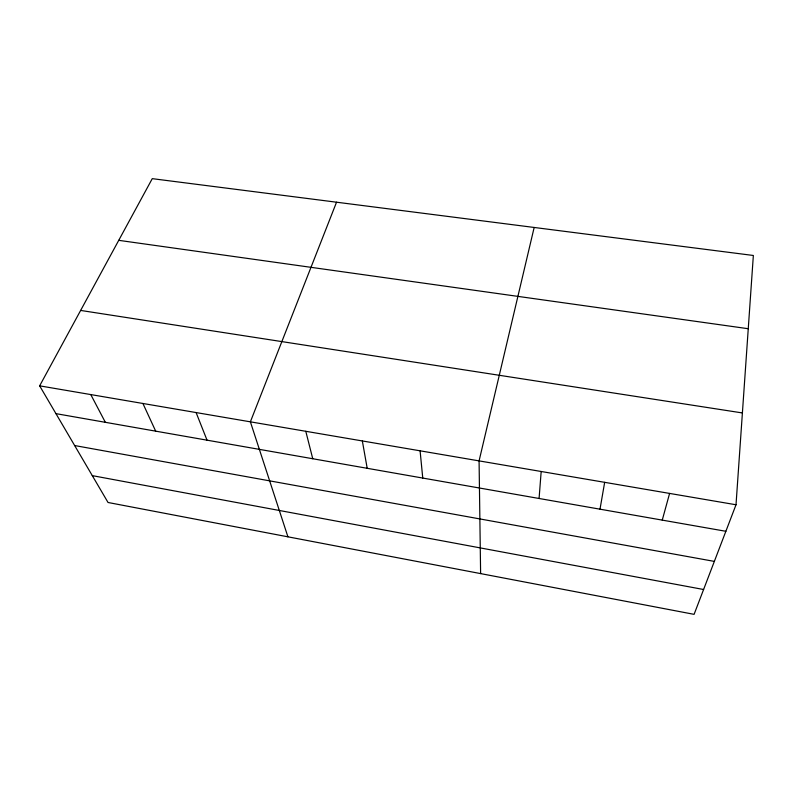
<?xml version="1.0" encoding="UTF-8"?>
<svg xmlns="http://www.w3.org/2000/svg" width="793" height="793" viewBox="0 0 793 793"><rect width="100%" height="100%" fill="white"/><g stroke="black" fill="none" stroke-linecap="round" stroke-linejoin="round"><path stroke-width="1.19" d="M736.013 504.764L753.35 255.475L152.266 178.653L39.65 385.844L108.036 502.484L694.093 614.347L736.013 504.764L39.65 385.844M539.081 498.49L541.173 471.488M600.004 509.185L604.663 482.332M534.165 227.462L479.081 460.882L480.617 573.597M662.254 520.119L669.599 493.415M336.539 202.205L250.38 421.826L287.918 536.821M118.742 240.338L748.255 328.718M80.638 310.43L742.397 412.945M55.946 413.639L725.873 531.29M74.641 445.537L714.344 561.394M92.285 475.631L703.589 589.506M90.769 394.567L105.35 422.322M142.909 403.468L155.696 431.164M196.099 412.558L207.032 440.174M305.791 431.293L312.749 458.741M362.342 440.948L367.199 468.306M420.092 450.811L422.758 478.06"/></g></svg>
